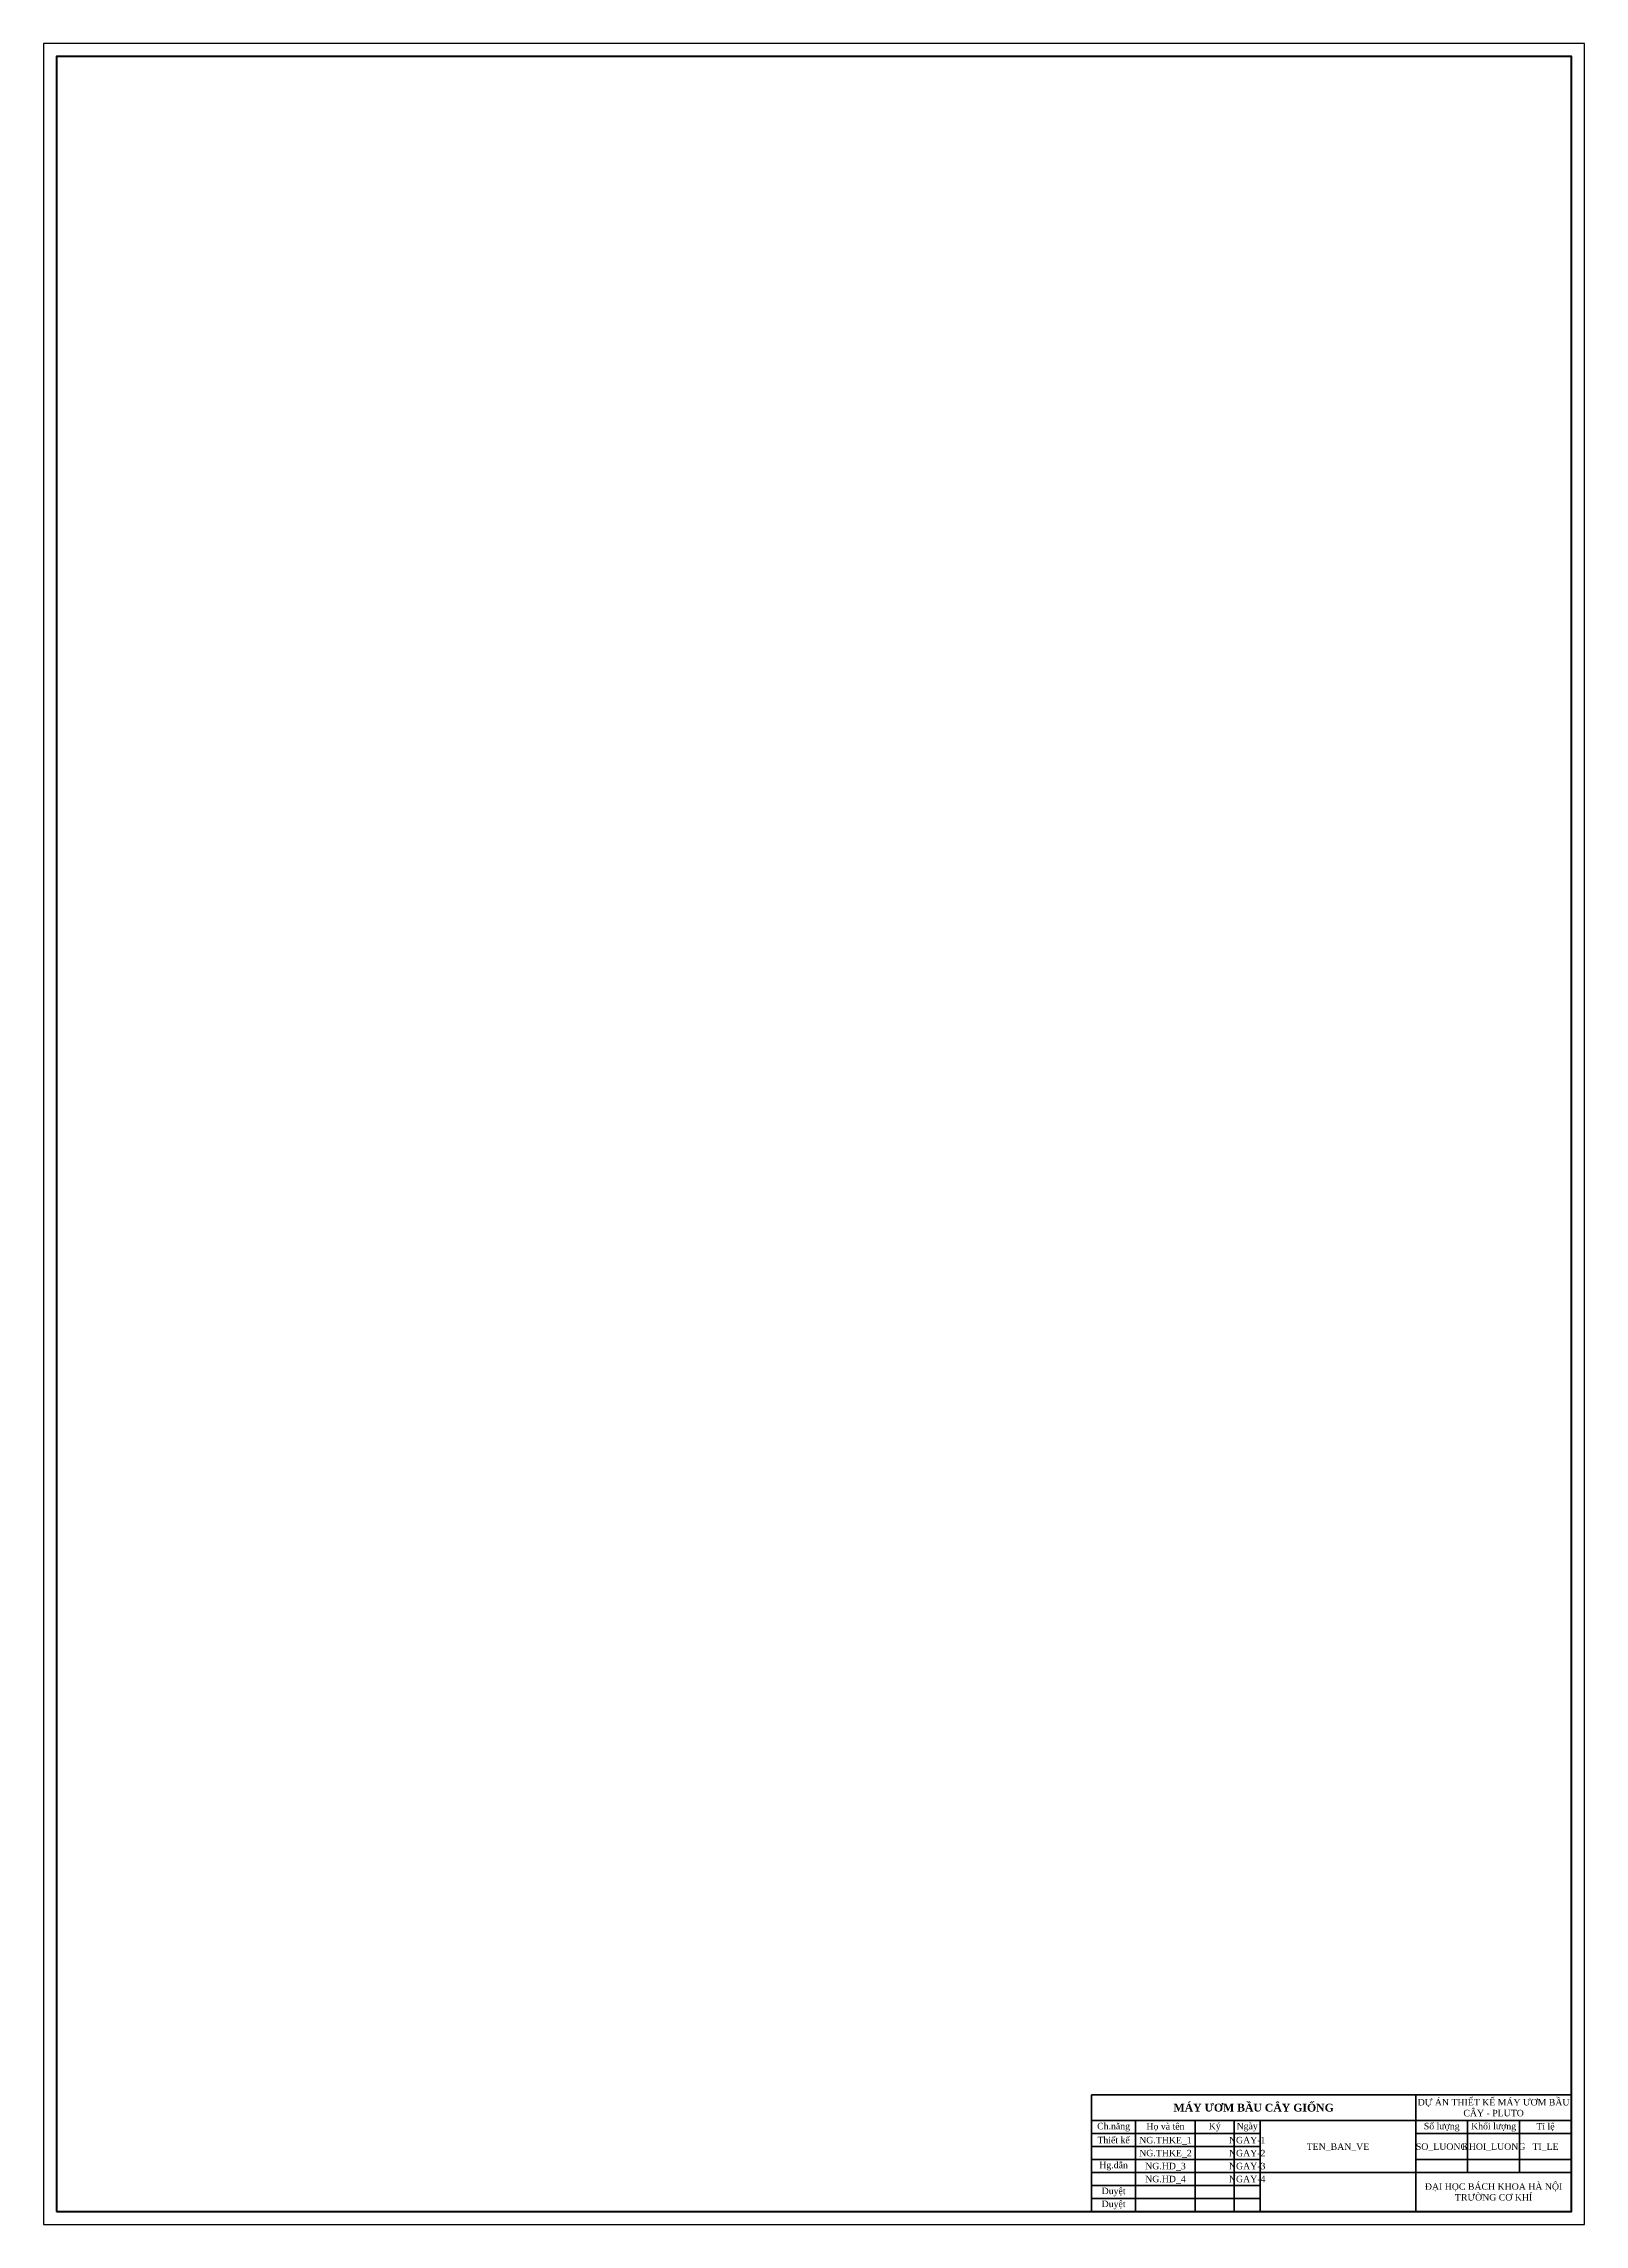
# Model space of a CAD drawing. Header units: millimetres. Extents: x -2719 to 4970, y -1200 to 2761.
# Drawn here: x 2282 to 2876, y -1200 to -360 of the extents above; entities that cross this region are included whole.
import ezdxf
from ezdxf.enums import TextEntityAlignment as Align

# ---------------------------------------------------------------- set-up
doc = ezdxf.new("R2010")
doc.units = ezdxf.units.MM
doc.header["$LTSCALE"] = 5
doc.header["$MEASUREMENT"] = 0
doc.layers.add('LIENDAM', color=3, linetype='Continuous', lineweight=50)
doc.layers.add('net dam', color=7, linetype='Continuous', lineweight=35)
doc.styles.get("Standard").update_dxf_attribs({"font": 'times.ttf', "height": 2.5})

msp = doc.modelspace()

# ---------------------------------------------------------------- linework, layer by layer
at = {"layer": 'Defpoints'}
msp.add_lwpolyline([(2282, -1200.5), (2876, -1200.5), (2876, -359.5), (2282, -359.5)], close=True, dxfattribs=at)
at = {"layer": 'LIENDAM'}
msp.add_lwpolyline([(2287, -1195.5), (2871, -1195.5), (2871, -364.5), (2287, -364.5)], close=True, dxfattribs=at)
at = {"layer": 'net dam'}
for p, q in [((2686, -1195.5), (2686, -1150.5)), ((2686, -1150.5), (2871, -1150.5)), ((2811, -1195.5), (2811, -1150.5)), ((2871, -1150.5), (2871, -1195.5)), ((2686, -1160.5), (2871, -1160.5)), ((2703, -1195.5), (2703, -1160.5)), ((2726, -1195.5), (2726, -1160.5)), ((2741, -1195.5), (2741, -1160.5)), ((2751, -1195.5), (2751, -1160.5)), ((2831, -1160.5), (2831, -1180.5)), ((2851, -1160.5), (2851, -1180.5)), ((2686, -1165.5), (2751, -1165.5)), ((2811, -1165.5), (2871, -1165.5)), ((2686, -1170.5), (2751, -1170.5)), ((2686, -1175.5), (2751, -1175.5)), ((2811, -1175.5), (2871, -1175.5)), ((2686, -1180.5), (2871, -1180.5)), ((2686, -1185.5), (2751, -1185.5)), ((2686, -1190.5), (2751, -1190.5)), ((2871, -1195.5), (2686, -1195.5))]:
    msp.add_line(p, q, dxfattribs=at)

# ---------------------------------------------------------------- texts
at = {"layer": 'net dam', "attachment_point": 5}
for s, width, insert, char_height in [('DỰ ÁN THIẾT KẾ MÁY ƯƠM BẦU CÂY - PLUTO', 60, (2841, -1155.5), 2.5), ('{\\fTimes New Roman|b1|i0|c0|p18;MÁY ƯƠM BẦU CÂY GIỐNG}', 125, (2748.5, -1155.5), 3), ('Ch.năng', 17, (2694.5, -1163), 2.5), ('Thiết kế', 17, (2694.5, -1168), 2.5), ('Họ và tên', 23, (2714.5, -1163), 2.5), ('Ký', 15, (2733.5, -1163), 2.5), ('Ngày', 10, (2746, -1163), 2.5), ('Số lượng', 20, (2821, -1163), 2.5), ('Khối lượng', 20, (2841, -1163), 2.5), ('Tỉ lệ', 20, (2861, -1163), 2.5), ('Hg.dẫn', 17, (2694.5, -1178), 2.5), ('ĐẠI HỌC BÁCH KHOA HÀ NỘI \\PTRƯỜNG CƠ KHÍ', 60, (2841, -1188), 2.5), ('Duyệt', 17, (2694.5, -1188), 2.5), ('Duyệt', 17, (2694.5, -1193), 2.5)]:
    msp.add_mtext_dynamic_manual_height_columns(s, width=width, gutter_width=12.5, heights=[0], dxfattribs=dict(at, insert=insert, char_height=char_height))
at = {"layer": 'net dam'}
for tag, p in [('NG.THKE_1', (2714.5, -1168)), ('NGAY-1', (2746, -1168)), ('NG.THKE_2', (2714.5, -1173)), ('NG.HD_3', (2714.5, -1178)), ('NGAY-2', (2746, -1173)), ('NGAY-3', (2746, -1178)), ('TEN_BAN_VE', (2781, -1170.5)), ('SO_LUONG', (2821, -1170.5)), ('KHOI_LUONG', (2841, -1170.5)), ('TI_LE', (2861, -1170.5)), ('NG.HD_4', (2714.5, -1183)), ('NGAY-4', (2746, -1183))]:
    msp.add_attdef(tag, text='', height=2.5, dxfattribs=at).set_placement(p, align=Align.MIDDLE_CENTER)

doc.saveas('drawing.dxf')
